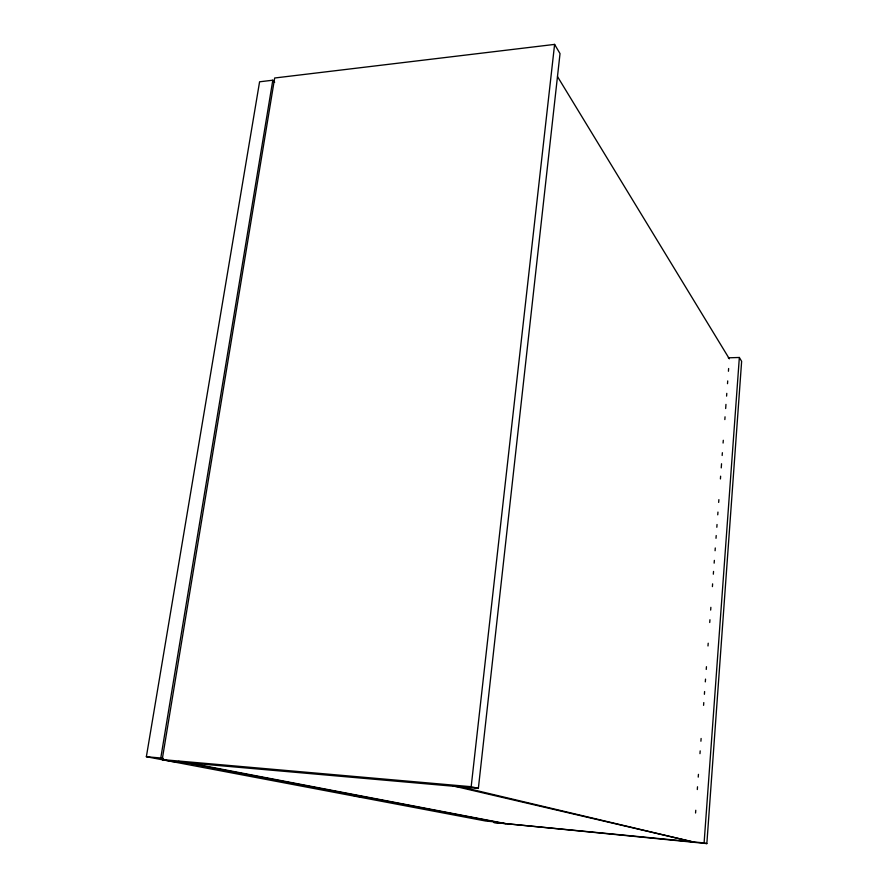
<?xml version="1.0" encoding="UTF-8"?>
<svg xmlns="http://www.w3.org/2000/svg" width="888" height="888" viewBox="0 0 888 888"><rect width="100%" height="100%" fill="white"/><g stroke="black" fill="none" stroke-linecap="round" stroke-linejoin="round"><path stroke-width="1.33" d="M739.349 357.476L741.635 361.349L706.848 843.6L704.095 842.934L739.349 357.476L728.304 357.82M695.559 813.008L695.77 810.256M697.313 789.543L697.513 786.779M698.234 777.122L698.445 774.358M699.977 753.657L700.188 750.893M700.91 741.225L701.109 738.472M703.574 705.338L703.784 702.575M704.395 694.294L704.606 691.53M705.316 681.873L705.527 679.109M706.249 669.441L706.448 666.688M707.991 645.976L708.202 643.212M709.734 622.51L709.945 619.746M710.666 610.089L710.866 607.325M712.409 586.613L712.609 583.86M713.33 574.192L713.541 571.428M714.152 563.147L714.363 560.384M715.084 550.726L715.284 547.963M716.005 538.295L716.205 535.542M716.827 527.261L717.027 524.497M717.748 514.829L717.959 512.076M718.67 502.408L718.88 499.644M720.423 478.943L720.623 476.179M721.245 467.898L721.544 463.758M722.166 455.477L722.366 452.714M723.087 443.045L723.298 440.281M724.841 419.58L725.041 416.816M725.663 408.536L725.962 404.395M726.584 396.115L726.784 393.351M727.505 383.683L727.716 380.93M728.426 371.262L728.637 368.498M478.355 788.433L560.028 53.602L554.6 44.4L274.67 78L162.204 759.584L172.094 761.46L478.355 788.433L471.173 786.701L162.204 759.584M471.173 786.701L554.6 44.4M146.365 756.731L160.784 757.986L272.805 80.209L259.585 81.796L146.365 756.731L353.202 795.926L366.2 797.246M495.826 822.01L485.692 821.023L354.279 796.125M704.095 842.934L493.817 822.477L706.848 843.6M160.784 757.986L163.514 758.507M178.499 761.371L502.863 823.354M189.144 762.959L505.883 823.653M272.805 80.209L274.703 82.218M557.52 76.634L729.359 358.841M459.229 786.468L453.191 785.936L693.406 842.002L459.229 786.468"/></g></svg>
